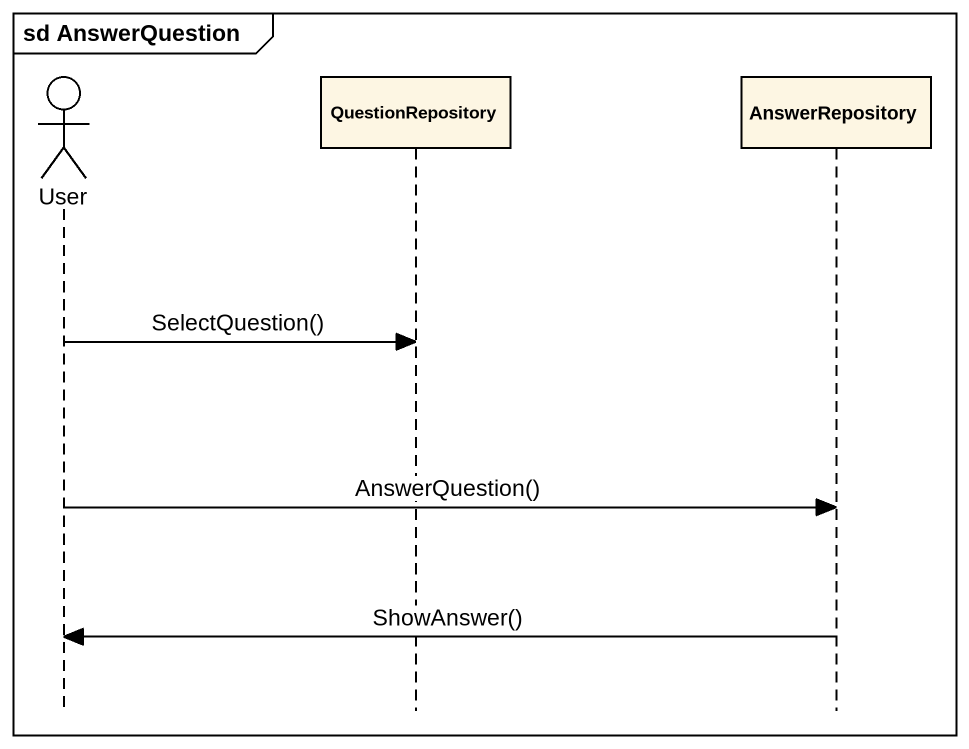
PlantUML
@startuml
mainframe sd AnswerQuestion
hide footbox
actor User
participant QuestionRepository
participant AnswerRepository

User -> QuestionRepository : SelectQuestion()
User -> AnswerRepository : AnswerQuestion()
AnswerRepository -> User : ShowAnswer()
@enduml
